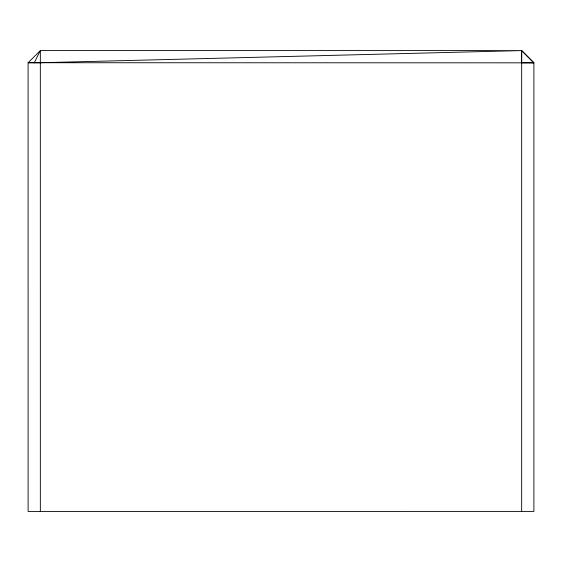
<?xml version="1.0" encoding="UTF-8"?>
<svg xmlns="http://www.w3.org/2000/svg" width="562" height="562" viewBox="0 0 562 562"><rect width="100%" height="100%" fill="white"/><g stroke="black" fill="none" stroke-linecap="round" stroke-linejoin="round"><path stroke-width="0.84" d="M40.331 62.726L40.338 50.587L521.662 50.594L40.331 62.726L40.345 511.42M34.226 62.818L40.338 50.58L28.1 62.726L28.107 511.42L533.9 511.406L533.893 62.832L521.957 50.889M40.345 62.818L28.1 62.726L533.893 62.832L521.662 62.818L521.655 50.643M533.844 62.818L521.662 50.594L521.662 511.406"/></g></svg>
